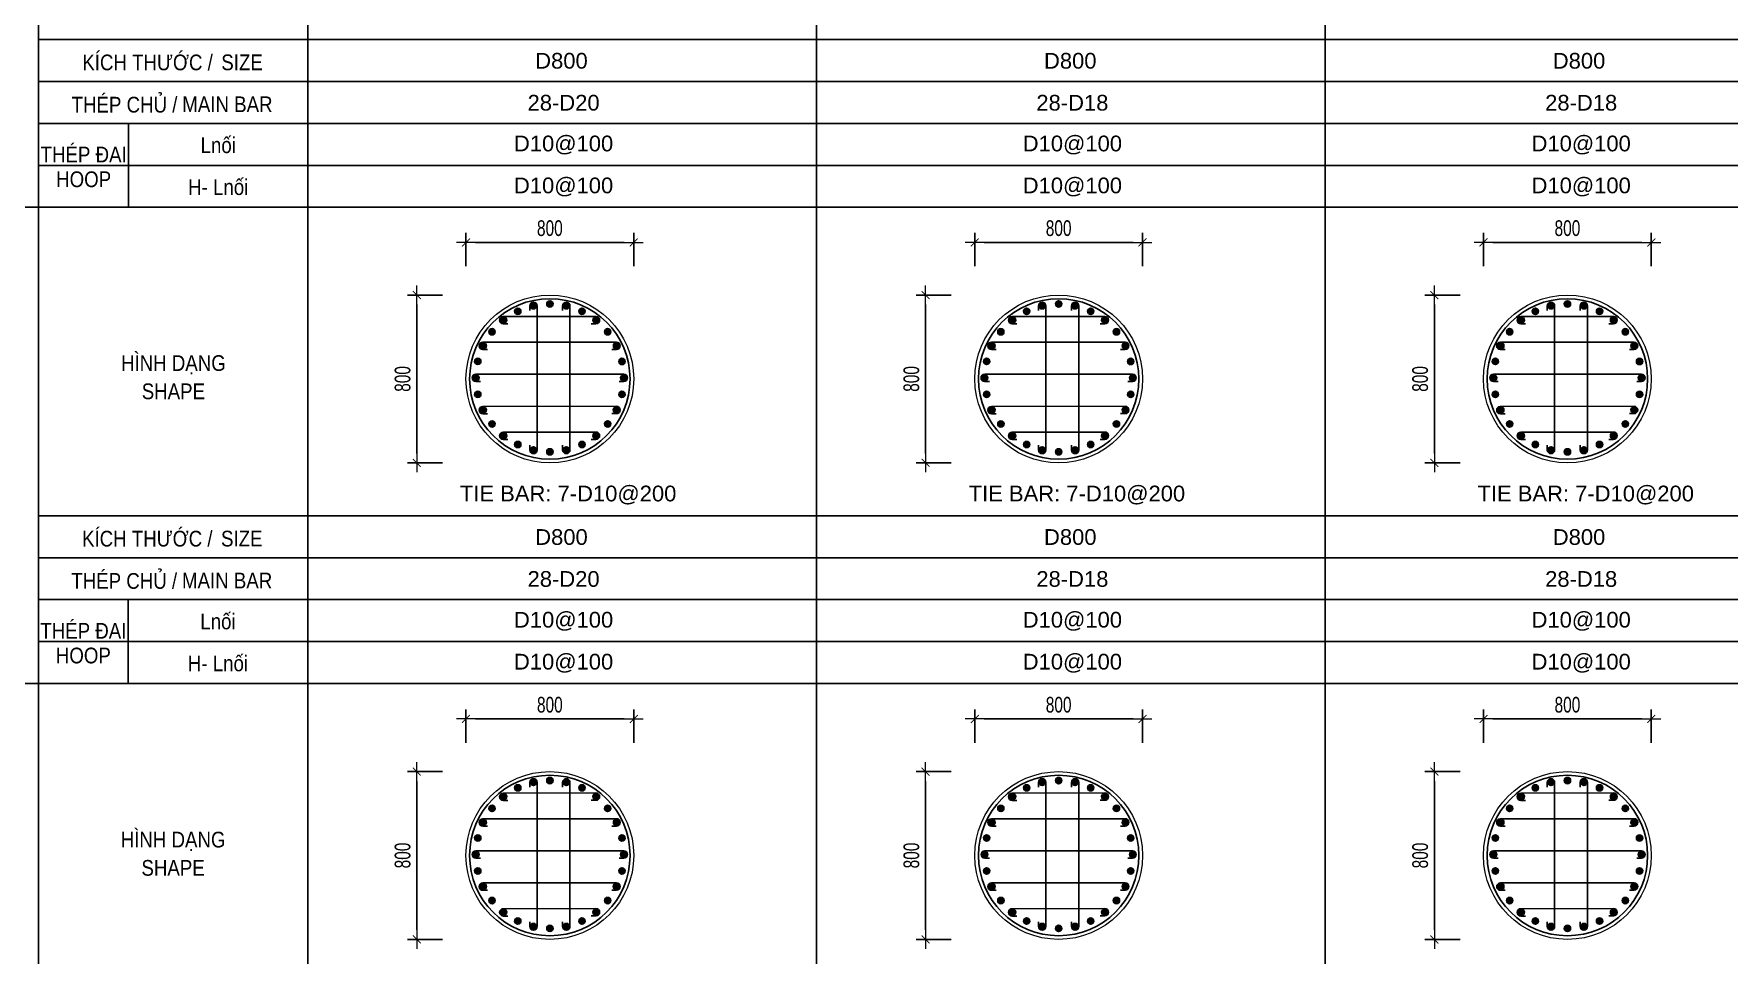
# Model space of a CAD drawing. Header units: millimetres. Extents: x 49323 to 538172, y -39336 to 181761.
# Drawn here: x 480936 to 489019, y 118049 to 122442 of the extents above; entities that cross this region are included whole.
import ezdxf
from ezdxf.enums import TextEntityAlignment as Align

# ---------------------------------------------------------------- set-up
doc = ezdxf.new("R2010")
doc.units = ezdxf.units.MM
doc.linetypes.add('CENTER2', pattern=[1.125, 0.75, -0.125, 0.125, -0.125])
doc.layers.get('Defpoints').update_dxf_attribs({"color": 151, "lineweight": 9})
for name, color, linetype in [('2', 2, 'Continuous'), ('CEN', 1, 'CENTER2'), ('STL', 3, 'Continuous'), ('TIT1', 3, 'Continuous')]:
    doc.layers.add(name, color=color, linetype=linetype)
for name, color, linetype, lineweight in [('NDC_S_CONTINUOUS', 3, 'Continuous', 20), ('NDC_S_DIM', 1, 'Continuous', 15), ('NDC_S_VN TEXT', 7, 'Continuous', 20)]:
    doc.layers.add(name, color=color, linetype=linetype, lineweight=lineweight)
doc.styles.add('NDC_ARIAL', font='arial.ttf', dxfattribs={"width": 0.85})
doc.styles.add('NDC_DIM', font='', dxfattribs={"width": 0.75})
doc.styles.get('NDC_DIM').set_extended_font_data('Dotum')
doc.dimstyles.new('NDC_dim_30', dxfattribs={"dimscale": 30, "dimtxt": 2.5, "dimasz": 1.5, "dimexe": 1.5, "dimexo": 2.5, "dimgap": 1, "dimtad": 1, "dimdec": 0, "dimzin": 0, "dimdsep": 46, "dimtxsty": 'NDC_DIM', "dimblk": 'DIMMARK', "dimcen": 0.09, "dimdle": 1.2, "dimclrd": 1, "dimclre": 1, "dimclrt": 3, "dimadec": 0, "dimazin": 0, "dimtfac": 1, "dimtdec": 0, "dimtix": 1, "dimtofl": 0, "dimtmove": 0, "dimatfit": 3, "dimfxl": 8, "dimfxlon": 1, "dimtolj": 1, "dimtzin": 0, "dimarcsym": 0})

# ---------------------------------------------------------------- blocks, each defined once
blk = doc.blocks.new('DIMMARK')
at = {"layer": 'NDC_S_DIM', "color": 1}
blk.add_line((-1.5, 0), (1, 0), dxfattribs=at)
at = {"layer": 'NDC_S_DIM', "color": 2, "const_width": 0.1}
blk.add_lwpolyline([(-0.42, -0.42), (0.42, 0.42)], dxfattribs=at)
blk = doc.blocks.new('*D898')
at = {"layer": 'Defpoints', "color": 0, "ltscale": 40, "transparency": 16777216}
for p in [(488648.1, 121447.5), (487848.1, 121259.3), (488648.1, 121259.3)]:
    blk.add_point(p, dxfattribs=at)
at = {"layer": 'NDC_S_DIM', "color": 1, "lineweight": -2, "ltscale": 40, "transparency": 16777216}
for p, q in [((487848.1, 121334.3), (487848.1, 121492.5)), ((488648.1, 121334.3), (488648.1, 121492.5)), ((487893.1, 121447.5), (488603.1, 121447.5))]:
    blk.add_line(p, q, dxfattribs=at)
at = {"layer": 'NDC_S_DIM', "color": 1, "lineweight": -2, "ltscale": 40, "transparency": 16777216, "xscale": 45, "yscale": 45, "zscale": 45, "rotation": 180}
blk.add_blockref('DIMMARK', (487848.1, 121447.5), dxfattribs=at)
at = {"layer": 'NDC_S_DIM', "color": 1, "lineweight": -2, "ltscale": 40, "transparency": 16777216, "xscale": 45, "yscale": 45, "zscale": 45}
blk.add_blockref('DIMMARK', (488648.1, 121447.5), dxfattribs=at)
at = {"layer": 'NDC_S_DIM', "color": 3, "ltscale": 40, "transparency": 16777216, "insert": (488248.1, 121515.1), "char_height": 75, "attachment_point": 5, "style": 'NDC_DIM'}
blk.add_mtext('\\A1;800', dxfattribs=at)
blk = doc.blocks.new('*D899')
at = {"layer": 'Defpoints', "color": 0, "ltscale": 40, "transparency": 16777216}
for p in [(487810.9, 121196.5), (487613.6, 120396.5), (487810.9, 120396.5)]:
    blk.add_point(p, dxfattribs=at)
at = {"layer": 'NDC_S_DIM', "color": 1, "lineweight": -2, "ltscale": 40, "transparency": 16777216}
for p, q in [((487735.9, 121196.5), (487568.6, 121196.5)), ((487613.6, 121151.5), (487613.6, 120441.5)), ((487735.9, 120396.5), (487568.6, 120396.5))]:
    blk.add_line(p, q, dxfattribs=at)
at = {"layer": 'NDC_S_DIM', "color": 1, "lineweight": -2, "ltscale": 40, "transparency": 16777216, "xscale": 45, "yscale": 45, "zscale": 45}
for p, rotation in [((487613.6, 121196.5), 90), ((487613.6, 120396.5), 270)]:
    blk.add_blockref('DIMMARK', p, dxfattribs=dict(at, rotation=rotation))
at = {"layer": 'NDC_S_DIM', "color": 3, "ltscale": 40, "transparency": 16777216, "insert": (487546.1, 120796.5), "char_height": 75, "attachment_point": 5, "rotation": 90, "style": 'NDC_DIM'}
blk.add_mtext('\\A1;800', dxfattribs=at)
blk = doc.blocks.new('8')
at = {"layer": '2'}
blk.add_hatch(color=256, dxfattribs=at).paths.add_polyline_path([(20, 0, 0.386127), (2, 20), (-2, 20, 0.386127), (-20, 0, 1)])
blk.add_circle((0, 0), 20, dxfattribs=at)
blk = doc.blocks.new('5')
at = {"layer": 'CEN', "rotation": 180}
blk.add_blockref('8', (0, 0), dxfattribs=at)
blk = doc.blocks.new('*U735')
at = {"layer": 'STL', "xscale": -0.75, "yscale": 0.75, "zscale": 0.75, "rotation": 292.5000000000001}
blk.add_blockref('5', (0, 0), dxfattribs=at)
blk = doc.blocks.new('*U734')
at = {"layer": 'NDC_S_DIM', "color": 0, "linetype": 'ByBlock', "lineweight": -2, "transparency": 16777216}
for p, rotation in [((-25448.4, 37973.7), 269.9999999999987), ((-25669.3, 37900), 308.571428571427), ((-25601.8, 37941), 295.7142857142843), ((-25527, 37966), 282.8571428571415), ((-25370.1, 37963.8), 257.1428571428559), ((-25296, 37936.7), 244.2857142857131), ((-25229.7, 37893.7), 231.4285714285703), ((-25725.9, 37844.9), 321.4285714285699), ((-25174.7, 37837.1), 218.5714285714274), ((-25768.8, 37778.7), 334.2857142857127), ((-25133.6, 37769.7), 205.7142857142847), ((-25796, 37704.6), 347.1428571428555), ((-25108.6, 37694.8), 192.8571428571419), ((-25100.9, 37616.2), 180), ((-25798.2, 37547.7), 12.8571428571428), ((-25110.9, 37537.9), 167.1428571428563), ((-25773.2, 37472.8), 25.71428571428561), ((-25732.1, 37405.4), 38.57142857142841), ((-25138, 37463.8), 154.2857142857135), ((-25677.1, 37348.8), 51.42857142857117), ((-25237.5, 37342.5), 128.5714285714279), ((-25180.9, 37397.6), 141.4285714285707), ((-25610.9, 37305.8), 64.28571428571395), ((-25536.7, 37278.7), 77.14285714285676), ((-25458.4, 37268.7), 89.99999999999955), ((-25379.8, 37276.5), 102.8571428571423), ((-25305, 37301.5), 115.7142857142852)]:
    blk.add_blockref('*U735', p, dxfattribs=dict(at, rotation=rotation))
blk.add_blockref('*U735', (-25805.9, 37626.2), dxfattribs=at)
blk = doc.blocks.new('*D900')
at = {"layer": 'Defpoints', "color": 0, "ltscale": 40, "transparency": 16777216}
for p in [(488648.1, 119175.1), (487848.1, 118986.8), (488648.1, 118986.8)]:
    blk.add_point(p, dxfattribs=at)
at = {"layer": 'NDC_S_DIM', "color": 1, "lineweight": -2, "ltscale": 40, "transparency": 16777216}
for p, q in [((487848.1, 119061.8), (487848.1, 119220.1)), ((487893.1, 119175.1), (488603.1, 119175.1)), ((488648.1, 119061.8), (488648.1, 119220.1))]:
    blk.add_line(p, q, dxfattribs=at)
at = {"layer": 'NDC_S_DIM', "color": 1, "lineweight": -2, "ltscale": 40, "transparency": 16777216, "xscale": 45, "yscale": 45, "zscale": 45, "rotation": 180}
blk.add_blockref('DIMMARK', (487848.1, 119175.1), dxfattribs=at)
at = {"layer": 'NDC_S_DIM', "color": 1, "lineweight": -2, "ltscale": 40, "transparency": 16777216, "xscale": 45, "yscale": 45, "zscale": 45}
blk.add_blockref('DIMMARK', (488648.1, 119175.1), dxfattribs=at)
at = {"layer": 'NDC_S_DIM', "color": 3, "ltscale": 40, "transparency": 16777216, "insert": (488248.1, 119242.6), "char_height": 75, "attachment_point": 5, "style": 'NDC_DIM'}
blk.add_mtext('\\A1;800', dxfattribs=at)
blk = doc.blocks.new('*D901')
at = {"layer": 'Defpoints', "color": 0, "ltscale": 40, "transparency": 16777216}
for p in [(487810.9, 118924), (487613.6, 118124), (487810.9, 118124)]:
    blk.add_point(p, dxfattribs=at)
at = {"layer": 'NDC_S_DIM', "color": 1, "lineweight": -2, "ltscale": 40, "transparency": 16777216}
for p, q in [((487735.9, 118924), (487568.6, 118924)), ((487613.6, 118879), (487613.6, 118169)), ((487735.9, 118124), (487568.6, 118124))]:
    blk.add_line(p, q, dxfattribs=at)
at = {"layer": 'NDC_S_DIM', "color": 1, "lineweight": -2, "ltscale": 40, "transparency": 16777216, "xscale": 45, "yscale": 45, "zscale": 45}
for p, rotation in [((487613.6, 118924), 90), ((487613.6, 118124), 270)]:
    blk.add_blockref('DIMMARK', p, dxfattribs=dict(at, rotation=rotation))
at = {"layer": 'NDC_S_DIM', "color": 3, "ltscale": 40, "transparency": 16777216, "insert": (487546.1, 118524), "char_height": 75, "attachment_point": 5, "rotation": 90, "style": 'NDC_DIM'}
blk.add_mtext('\\A1;800', dxfattribs=at)
blk = doc.blocks.new('*U737')
at = {"layer": 'STL', "xscale": -0.75, "yscale": 0.75, "zscale": 0.75, "rotation": 292.5000000000001}
blk.add_blockref('5', (0, 0), dxfattribs=at)
blk = doc.blocks.new('*U736')
at = {"layer": 'NDC_S_DIM', "color": 0, "linetype": 'ByBlock', "lineweight": -2, "transparency": 16777216}
for p, rotation in [((-25448.4, 37973.7), 269.9999999999987), ((-25669.3, 37900), 308.571428571427), ((-25601.8, 37941), 295.7142857142843), ((-25527, 37966), 282.8571428571415), ((-25370.1, 37963.8), 257.1428571428559), ((-25296, 37936.7), 244.2857142857131), ((-25229.7, 37893.7), 231.4285714285703), ((-25725.9, 37844.9), 321.4285714285699), ((-25174.7, 37837.1), 218.5714285714274), ((-25768.8, 37778.7), 334.2857142857127), ((-25133.6, 37769.7), 205.7142857142847), ((-25796, 37704.6), 347.1428571428555), ((-25108.6, 37694.8), 192.8571428571419), ((-25100.9, 37616.2), 180), ((-25798.2, 37547.7), 12.8571428571428), ((-25110.9, 37537.9), 167.1428571428563), ((-25773.2, 37472.8), 25.71428571428561), ((-25732.1, 37405.4), 38.57142857142841), ((-25138, 37463.8), 154.2857142857135), ((-25677.1, 37348.8), 51.42857142857117), ((-25237.5, 37342.5), 128.5714285714279), ((-25180.9, 37397.6), 141.4285714285707), ((-25610.9, 37305.8), 64.28571428571395), ((-25536.7, 37278.7), 77.14285714285676), ((-25458.4, 37268.7), 89.99999999999955), ((-25379.8, 37276.5), 102.8571428571423), ((-25305, 37301.5), 115.7142857142852)]:
    blk.add_blockref('*U737', p, dxfattribs=dict(at, rotation=rotation))
blk.add_blockref('*U737', (-25805.9, 37626.2), dxfattribs=at)
blk = doc.blocks.new('*D902')
at = {"layer": 'Defpoints', "color": 0, "ltscale": 40, "transparency": 16777216}
for p in [(486222, 119175.1), (485422, 118986.8), (486222, 118986.8)]:
    blk.add_point(p, dxfattribs=at)
at = {"layer": 'NDC_S_DIM', "color": 1, "lineweight": -2, "ltscale": 40, "transparency": 16777216}
for p, q in [((485422, 119061.8), (485422, 119220.1)), ((485467, 119175.1), (486177, 119175.1)), ((486222, 119061.8), (486222, 119220.1))]:
    blk.add_line(p, q, dxfattribs=at)
at = {"layer": 'NDC_S_DIM', "color": 1, "lineweight": -2, "ltscale": 40, "transparency": 16777216, "xscale": 45, "yscale": 45, "zscale": 45, "rotation": 180}
blk.add_blockref('DIMMARK', (485422, 119175.1), dxfattribs=at)
at = {"layer": 'NDC_S_DIM', "color": 1, "lineweight": -2, "ltscale": 40, "transparency": 16777216, "xscale": 45, "yscale": 45, "zscale": 45}
blk.add_blockref('DIMMARK', (486222, 119175.1), dxfattribs=at)
at = {"layer": 'NDC_S_DIM', "color": 3, "ltscale": 40, "transparency": 16777216, "insert": (485822, 119242.6), "char_height": 75, "attachment_point": 5, "style": 'NDC_DIM'}
blk.add_mtext('\\A1;800', dxfattribs=at)
blk = doc.blocks.new('*D903')
at = {"layer": 'Defpoints', "color": 0, "ltscale": 40, "transparency": 16777216}
for p in [(485384.9, 118924), (485187.5, 118124), (485384.9, 118124)]:
    blk.add_point(p, dxfattribs=at)
at = {"layer": 'NDC_S_DIM', "color": 1, "lineweight": -2, "ltscale": 40, "transparency": 16777216}
for p, q in [((485309.9, 118924), (485142.5, 118924)), ((485187.5, 118879), (485187.5, 118169)), ((485309.9, 118124), (485142.5, 118124))]:
    blk.add_line(p, q, dxfattribs=at)
at = {"layer": 'NDC_S_DIM', "color": 1, "lineweight": -2, "ltscale": 40, "transparency": 16777216, "xscale": 45, "yscale": 45, "zscale": 45}
for p, rotation in [((485187.5, 118924), 90), ((485187.5, 118124), 270)]:
    blk.add_blockref('DIMMARK', p, dxfattribs=dict(at, rotation=rotation))
at = {"layer": 'NDC_S_DIM', "color": 3, "ltscale": 40, "transparency": 16777216, "insert": (485120, 118524), "char_height": 75, "attachment_point": 5, "rotation": 90, "style": 'NDC_DIM'}
blk.add_mtext('\\A1;800', dxfattribs=at)
blk = doc.blocks.new('*U723')
at = {"layer": 'STL', "xscale": -0.75, "yscale": 0.75, "zscale": 0.75, "rotation": 292.5000000000001}
blk.add_blockref('5', (0, 0), dxfattribs=at)
blk = doc.blocks.new('*U722')
at = {"layer": 'NDC_S_DIM', "color": 0, "linetype": 'ByBlock', "lineweight": -2, "transparency": 16777216}
for p, rotation in [((-25448.4, 37973.7), 269.9999999999987), ((-25669.3, 37900), 308.571428571427), ((-25601.8, 37941), 295.7142857142843), ((-25527, 37966), 282.8571428571415), ((-25370.1, 37963.8), 257.1428571428559), ((-25296, 37936.7), 244.2857142857131), ((-25229.7, 37893.7), 231.4285714285703), ((-25725.9, 37844.9), 321.4285714285699), ((-25174.7, 37837.1), 218.5714285714274), ((-25768.8, 37778.7), 334.2857142857127), ((-25133.6, 37769.7), 205.7142857142847), ((-25796, 37704.6), 347.1428571428555), ((-25108.6, 37694.8), 192.8571428571419), ((-25100.9, 37616.2), 180), ((-25798.2, 37547.7), 12.8571428571428), ((-25110.9, 37537.9), 167.1428571428563), ((-25773.2, 37472.8), 25.71428571428561), ((-25732.1, 37405.4), 38.57142857142841), ((-25138, 37463.8), 154.2857142857135), ((-25677.1, 37348.8), 51.42857142857117), ((-25237.5, 37342.5), 128.5714285714279), ((-25180.9, 37397.6), 141.4285714285707), ((-25610.9, 37305.8), 64.28571428571395), ((-25536.7, 37278.7), 77.14285714285676), ((-25458.4, 37268.7), 89.99999999999955), ((-25379.8, 37276.5), 102.8571428571423), ((-25305, 37301.5), 115.7142857142852)]:
    blk.add_blockref('*U723', p, dxfattribs=dict(at, rotation=rotation))
blk.add_blockref('*U723', (-25805.9, 37626.2), dxfattribs=at)
blk = doc.blocks.new('*D904')
at = {"layer": 'Defpoints', "color": 0, "ltscale": 40, "transparency": 16777216}
for p in [(486222, 121447.5), (485422, 121259.3), (486222, 121259.3)]:
    blk.add_point(p, dxfattribs=at)
at = {"layer": 'NDC_S_DIM', "color": 1, "lineweight": -2, "ltscale": 40, "transparency": 16777216}
for p, q in [((485422, 121334.3), (485422, 121492.5)), ((486222, 121334.3), (486222, 121492.5)), ((485467, 121447.5), (486177, 121447.5))]:
    blk.add_line(p, q, dxfattribs=at)
at = {"layer": 'NDC_S_DIM', "color": 1, "lineweight": -2, "ltscale": 40, "transparency": 16777216, "xscale": 45, "yscale": 45, "zscale": 45, "rotation": 180}
blk.add_blockref('DIMMARK', (485422, 121447.5), dxfattribs=at)
at = {"layer": 'NDC_S_DIM', "color": 1, "lineweight": -2, "ltscale": 40, "transparency": 16777216, "xscale": 45, "yscale": 45, "zscale": 45}
blk.add_blockref('DIMMARK', (486222, 121447.5), dxfattribs=at)
at = {"layer": 'NDC_S_DIM', "color": 3, "ltscale": 40, "transparency": 16777216, "insert": (485822, 121515.1), "char_height": 75, "attachment_point": 5, "style": 'NDC_DIM'}
blk.add_mtext('\\A1;800', dxfattribs=at)
blk = doc.blocks.new('*D905')
at = {"layer": 'Defpoints', "color": 0, "ltscale": 40, "transparency": 16777216}
for p in [(485384.9, 121196.5), (485187.5, 120396.5), (485384.9, 120396.5)]:
    blk.add_point(p, dxfattribs=at)
at = {"layer": 'NDC_S_DIM', "color": 1, "lineweight": -2, "ltscale": 40, "transparency": 16777216}
for p, q in [((485309.9, 121196.5), (485142.5, 121196.5)), ((485187.5, 121151.5), (485187.5, 120441.5)), ((485309.9, 120396.5), (485142.5, 120396.5))]:
    blk.add_line(p, q, dxfattribs=at)
at = {"layer": 'NDC_S_DIM', "color": 1, "lineweight": -2, "ltscale": 40, "transparency": 16777216, "xscale": 45, "yscale": 45, "zscale": 45}
for p, rotation in [((485187.5, 121196.5), 90), ((485187.5, 120396.5), 270)]:
    blk.add_blockref('DIMMARK', p, dxfattribs=dict(at, rotation=rotation))
at = {"layer": 'NDC_S_DIM', "color": 3, "ltscale": 40, "transparency": 16777216, "insert": (485120, 120796.5), "char_height": 75, "attachment_point": 5, "rotation": 90, "style": 'NDC_DIM'}
blk.add_mtext('\\A1;800', dxfattribs=at)
blk = doc.blocks.new('*U725')
at = {"layer": 'STL', "xscale": -0.75, "yscale": 0.75, "zscale": 0.75, "rotation": 292.5000000000001}
blk.add_blockref('5', (0, 0), dxfattribs=at)
blk = doc.blocks.new('*U724')
at = {"layer": 'NDC_S_DIM', "color": 0, "linetype": 'ByBlock', "lineweight": -2, "transparency": 16777216}
for p, rotation in [((-25448.4, 37973.7), 269.9999999999987), ((-25669.3, 37900), 308.571428571427), ((-25601.8, 37941), 295.7142857142843), ((-25527, 37966), 282.8571428571415), ((-25370.1, 37963.8), 257.1428571428559), ((-25296, 37936.7), 244.2857142857131), ((-25229.7, 37893.7), 231.4285714285703), ((-25725.9, 37844.9), 321.4285714285699), ((-25174.7, 37837.1), 218.5714285714274), ((-25768.8, 37778.7), 334.2857142857127), ((-25133.6, 37769.7), 205.7142857142847), ((-25796, 37704.6), 347.1428571428555), ((-25108.6, 37694.8), 192.8571428571419), ((-25100.9, 37616.2), 180), ((-25798.2, 37547.7), 12.8571428571428), ((-25110.9, 37537.9), 167.1428571428563), ((-25773.2, 37472.8), 25.71428571428561), ((-25732.1, 37405.4), 38.57142857142841), ((-25138, 37463.8), 154.2857142857135), ((-25677.1, 37348.8), 51.42857142857117), ((-25237.5, 37342.5), 128.5714285714279), ((-25180.9, 37397.6), 141.4285714285707), ((-25610.9, 37305.8), 64.28571428571395), ((-25536.7, 37278.7), 77.14285714285676), ((-25458.4, 37268.7), 89.99999999999955), ((-25379.8, 37276.5), 102.8571428571423), ((-25305, 37301.5), 115.7142857142852)]:
    blk.add_blockref('*U725', p, dxfattribs=dict(at, rotation=rotation))
blk.add_blockref('*U725', (-25805.9, 37626.2), dxfattribs=at)
blk = doc.blocks.new('*D910')
at = {"layer": 'Defpoints', "color": 0, "ltscale": 40, "transparency": 16777216}
for p in [(483795.9, 121447.5), (482995.9, 121259.3), (483795.9, 121259.3)]:
    blk.add_point(p, dxfattribs=at)
at = {"layer": 'NDC_S_DIM', "color": 1, "lineweight": -2, "ltscale": 40, "transparency": 16777216}
for p, q in [((482995.9, 121334.3), (482995.9, 121492.5)), ((483795.9, 121334.3), (483795.9, 121492.5)), ((483040.9, 121447.5), (483750.9, 121447.5))]:
    blk.add_line(p, q, dxfattribs=at)
at = {"layer": 'NDC_S_DIM', "color": 1, "lineweight": -2, "ltscale": 40, "transparency": 16777216, "xscale": 45, "yscale": 45, "zscale": 45, "rotation": 180}
blk.add_blockref('DIMMARK', (482995.9, 121447.5), dxfattribs=at)
at = {"layer": 'NDC_S_DIM', "color": 1, "lineweight": -2, "ltscale": 40, "transparency": 16777216, "xscale": 45, "yscale": 45, "zscale": 45}
blk.add_blockref('DIMMARK', (483795.9, 121447.5), dxfattribs=at)
at = {"layer": 'NDC_S_DIM', "color": 3, "ltscale": 40, "transparency": 16777216, "insert": (483395.9, 121515.1), "char_height": 75, "attachment_point": 5, "style": 'NDC_DIM'}
blk.add_mtext('\\A1;800', dxfattribs=at)
blk = doc.blocks.new('*D911')
at = {"layer": 'Defpoints', "color": 0, "ltscale": 40, "transparency": 16777216}
for p in [(482958.8, 121196.5), (482761.4, 120396.5), (482958.8, 120396.5)]:
    blk.add_point(p, dxfattribs=at)
at = {"layer": 'NDC_S_DIM', "color": 1, "lineweight": -2, "ltscale": 40, "transparency": 16777216}
for p, q in [((482883.8, 121196.5), (482716.4, 121196.5)), ((482761.4, 121151.5), (482761.4, 120441.5)), ((482883.8, 120396.5), (482716.4, 120396.5))]:
    blk.add_line(p, q, dxfattribs=at)
at = {"layer": 'NDC_S_DIM', "color": 1, "lineweight": -2, "ltscale": 40, "transparency": 16777216, "xscale": 45, "yscale": 45, "zscale": 45}
for p, rotation in [((482761.4, 121196.5), 90), ((482761.4, 120396.5), 270)]:
    blk.add_blockref('DIMMARK', p, dxfattribs=dict(at, rotation=rotation))
at = {"layer": 'NDC_S_DIM', "color": 3, "ltscale": 40, "transparency": 16777216, "insert": (482693.9, 120796.5), "char_height": 75, "attachment_point": 5, "rotation": 90, "style": 'NDC_DIM'}
blk.add_mtext('\\A1;800', dxfattribs=at)
blk = doc.blocks.new('*U719')
at = {"layer": 'STL', "xscale": -0.75, "yscale": 0.75, "zscale": 0.75, "rotation": 292.5000000000001}
blk.add_blockref('5', (0, 0), dxfattribs=at)
blk = doc.blocks.new('*U718')
at = {"layer": 'NDC_S_DIM', "color": 0, "linetype": 'ByBlock', "lineweight": -2, "transparency": 16777216}
for p, rotation in [((-25448.4, 37973.7), 269.9999999999987), ((-25669.3, 37900), 308.571428571427), ((-25601.8, 37941), 295.7142857142843), ((-25527, 37966), 282.8571428571415), ((-25370.1, 37963.8), 257.1428571428559), ((-25296, 37936.7), 244.2857142857131), ((-25229.7, 37893.7), 231.4285714285703), ((-25725.9, 37844.9), 321.4285714285699), ((-25174.7, 37837.1), 218.5714285714274), ((-25768.8, 37778.7), 334.2857142857127), ((-25133.6, 37769.7), 205.7142857142847), ((-25796, 37704.6), 347.1428571428555), ((-25108.6, 37694.8), 192.8571428571419), ((-25100.9, 37616.2), 180), ((-25798.2, 37547.7), 12.8571428571428), ((-25110.9, 37537.9), 167.1428571428563), ((-25773.2, 37472.8), 25.71428571428561), ((-25732.1, 37405.4), 38.57142857142841), ((-25138, 37463.8), 154.2857142857135), ((-25677.1, 37348.8), 51.42857142857117), ((-25237.5, 37342.5), 128.5714285714279), ((-25180.9, 37397.6), 141.4285714285707), ((-25610.9, 37305.8), 64.28571428571395), ((-25536.7, 37278.7), 77.14285714285676), ((-25458.4, 37268.7), 89.99999999999955), ((-25379.8, 37276.5), 102.8571428571423), ((-25305, 37301.5), 115.7142857142852)]:
    blk.add_blockref('*U719', p, dxfattribs=dict(at, rotation=rotation))
blk.add_blockref('*U719', (-25805.9, 37626.2), dxfattribs=at)
blk = doc.blocks.new('*D912')
at = {"layer": 'Defpoints', "color": 0, "ltscale": 40, "transparency": 16777216}
for p in [(483795.9, 119175.1), (482995.9, 118986.8), (483795.9, 118986.8)]:
    blk.add_point(p, dxfattribs=at)
at = {"layer": 'NDC_S_DIM', "color": 1, "lineweight": -2, "ltscale": 40, "transparency": 16777216}
for p, q in [((482995.9, 119061.8), (482995.9, 119220.1)), ((483040.9, 119175.1), (483750.9, 119175.1)), ((483795.9, 119061.8), (483795.9, 119220.1))]:
    blk.add_line(p, q, dxfattribs=at)
at = {"layer": 'NDC_S_DIM', "color": 1, "lineweight": -2, "ltscale": 40, "transparency": 16777216, "xscale": 45, "yscale": 45, "zscale": 45, "rotation": 180}
blk.add_blockref('DIMMARK', (482995.9, 119175.1), dxfattribs=at)
at = {"layer": 'NDC_S_DIM', "color": 1, "lineweight": -2, "ltscale": 40, "transparency": 16777216, "xscale": 45, "yscale": 45, "zscale": 45}
blk.add_blockref('DIMMARK', (483795.9, 119175.1), dxfattribs=at)
at = {"layer": 'NDC_S_DIM', "color": 3, "ltscale": 40, "transparency": 16777216, "insert": (483395.9, 119242.6), "char_height": 75, "attachment_point": 5, "style": 'NDC_DIM'}
blk.add_mtext('\\A1;800', dxfattribs=at)
blk = doc.blocks.new('*D913')
at = {"layer": 'Defpoints', "color": 0, "ltscale": 40, "transparency": 16777216}
for p in [(482958.8, 118924), (482761.4, 118124), (482958.8, 118124)]:
    blk.add_point(p, dxfattribs=at)
at = {"layer": 'NDC_S_DIM', "color": 1, "lineweight": -2, "ltscale": 40, "transparency": 16777216}
for p, q in [((482883.8, 118924), (482716.4, 118924)), ((482761.4, 118879), (482761.4, 118169)), ((482883.8, 118124), (482716.4, 118124))]:
    blk.add_line(p, q, dxfattribs=at)
at = {"layer": 'NDC_S_DIM', "color": 1, "lineweight": -2, "ltscale": 40, "transparency": 16777216, "xscale": 45, "yscale": 45, "zscale": 45}
for p, rotation in [((482761.4, 118924), 90), ((482761.4, 118124), 270)]:
    blk.add_blockref('DIMMARK', p, dxfattribs=dict(at, rotation=rotation))
at = {"layer": 'NDC_S_DIM', "color": 3, "ltscale": 40, "transparency": 16777216, "insert": (482693.9, 118524), "char_height": 75, "attachment_point": 5, "rotation": 90, "style": 'NDC_DIM'}
blk.add_mtext('\\A1;800', dxfattribs=at)
blk = doc.blocks.new('*U721')
at = {"layer": 'STL', "xscale": -0.75, "yscale": 0.75, "zscale": 0.75, "rotation": 292.5000000000001}
blk.add_blockref('5', (0, 0), dxfattribs=at)
blk = doc.blocks.new('*U720')
at = {"layer": 'NDC_S_DIM', "color": 0, "linetype": 'ByBlock', "lineweight": -2, "transparency": 16777216}
for p, rotation in [((-25448.4, 37973.7), 269.9999999999987), ((-25669.3, 37900), 308.571428571427), ((-25601.8, 37941), 295.7142857142843), ((-25527, 37966), 282.8571428571415), ((-25370.1, 37963.8), 257.1428571428559), ((-25296, 37936.7), 244.2857142857131), ((-25229.7, 37893.7), 231.4285714285703), ((-25725.9, 37844.9), 321.4285714285699), ((-25174.7, 37837.1), 218.5714285714274), ((-25768.8, 37778.7), 334.2857142857127), ((-25133.6, 37769.7), 205.7142857142847), ((-25796, 37704.6), 347.1428571428555), ((-25108.6, 37694.8), 192.8571428571419), ((-25100.9, 37616.2), 180), ((-25798.2, 37547.7), 12.8571428571428), ((-25110.9, 37537.9), 167.1428571428563), ((-25773.2, 37472.8), 25.71428571428561), ((-25732.1, 37405.4), 38.57142857142841), ((-25138, 37463.8), 154.2857142857135), ((-25677.1, 37348.8), 51.42857142857117), ((-25237.5, 37342.5), 128.5714285714279), ((-25180.9, 37397.6), 141.4285714285707), ((-25610.9, 37305.8), 64.28571428571395), ((-25536.7, 37278.7), 77.14285714285676), ((-25458.4, 37268.7), 89.99999999999955), ((-25379.8, 37276.5), 102.8571428571423), ((-25305, 37301.5), 115.7142857142852)]:
    blk.add_blockref('*U721', p, dxfattribs=dict(at, rotation=rotation))
blk.add_blockref('*U721', (-25805.9, 37626.2), dxfattribs=at)

msp = doc.modelspace()

# ---------------------------------------------------------------- linework, layer by layer
at = {"layer": '2', "elevation": 0}
for points in [[(483196.1, 121059.1), (483174, 121059.1, -1), (483174, 121094.1), (483615.8, 121094.6, -1), (483615.8, 121059.6), (483593.6, 121059.6)], [(483300, 121123), (483300, 121145.1, -1), (483335, 121145.1), (483335, 120457.8, -1), (483300, 120457.8), (483300, 120479.9)], [(483456.9, 121123), (483456.9, 121145.1, -1), (483491.9, 121145.1), (483491.9, 120457.8, -1), (483456.9, 120457.8), (483456.9, 120479.9)], [(485622.2, 121059.1), (485600.1, 121059.1, -1), (485600.1, 121094.1), (486041.8, 121094.6, -1), (486041.8, 121059.6), (486019.7, 121059.6)], [(485726.1, 121123), (485726.1, 121145.1, -1), (485761.1, 121145.1), (485761.1, 120457.8, -1), (485726.1, 120457.8), (485726.1, 120479.9)], [(485883, 121123), (485883, 121145.1, -1), (485918, 121145.1), (485918, 120457.8, -1), (485883, 120457.8), (485883, 120479.9)], [(488048.3, 121059.1), (488026.2, 121059.1, -1), (488026.2, 121094.1), (488467.9, 121094.6, -1), (488467.9, 121059.6), (488445.8, 121059.6)], [(488152.2, 121123), (488152.2, 121145.1, -1), (488187.2, 121145.1), (488187.2, 120457.8, -1), (488152.2, 120457.8), (488152.2, 120479.9)], [(488309.1, 121123), (488309.1, 121145.1, -1), (488344.1, 121145.1), (488344.1, 120457.8, -1), (488309.1, 120457.8), (488309.1, 120479.9)], [(483098.3, 120936.4), (483076.2, 120936.4, -1), (483076.2, 120971.4), (483713.6, 120971.9, -1), (483713.6, 120936.9), (483691.4, 120936.9)], [(485524.4, 120936.4), (485502.2, 120936.4, -1), (485502.2, 120971.4), (486139.7, 120971.9, -1), (486139.7, 120936.9), (486117.5, 120936.9)], [(487950.5, 120936.4), (487928.3, 120936.4, -1), (487928.3, 120971.4), (488565.8, 120971.9, -1), (488565.8, 120936.9), (488543.6, 120936.9)], [(483065.6, 120783.9), (483043.4, 120783.9, -1), (483043.4, 120819), (483748.4, 120819, -1), (483748.4, 120783.9), (483726.3, 120783.9)], [(485491.6, 120783.9), (485469.5, 120783.9, -1), (485469.5, 120819), (486174.5, 120819, -1), (486174.5, 120783.9), (486152.4, 120783.9)], [(487917.7, 120783.9), (487895.6, 120783.9, -1), (487895.6, 120819), (488600.6, 120819, -1), (488600.6, 120783.9), (488578.5, 120783.9)], [(483098.3, 120630.5), (483076.2, 120630.5, -1), (483076.2, 120665.5), (483713.6, 120666, -1), (483713.6, 120631), (483691.4, 120631)], [(485524.4, 120630.5), (485502.2, 120630.5, -1), (485502.2, 120665.5), (486139.7, 120666, -1), (486139.7, 120631), (486117.5, 120631)], [(487950.5, 120630.5), (487928.3, 120630.5, -1), (487928.3, 120665.5), (488565.8, 120666, -1), (488565.8, 120631), (488543.6, 120631)], [(483196.1, 120507.8), (483174, 120507.8, -1), (483174, 120542.9), (483615.8, 120543.3, -1), (483615.8, 120508.3), (483593.6, 120508.3)], [(485622.2, 120507.8), (485600.1, 120507.8, -1), (485600.1, 120542.9), (486041.8, 120543.3, -1), (486041.8, 120508.3), (486019.7, 120508.3)], [(488048.3, 120507.8), (488026.2, 120507.8, -1), (488026.2, 120542.9), (488467.9, 120543.3, -1), (488467.9, 120508.3), (488445.8, 120508.3)], [(483300, 118850.5), (483300, 118872.7, -1), (483335, 118872.7), (483335, 118185.3, -1), (483300, 118185.3), (483300, 118207.4)], [(483456.9, 118850.5), (483456.9, 118872.7, -1), (483491.9, 118872.7), (483491.9, 118185.3, -1), (483456.9, 118185.3), (483456.9, 118207.4)], [(485726.1, 118850.5), (485726.1, 118872.7, -1), (485761.1, 118872.7), (485761.1, 118185.3, -1), (485726.1, 118185.3), (485726.1, 118207.4)], [(485883, 118850.5), (485883, 118872.7, -1), (485918, 118872.7), (485918, 118185.3, -1), (485883, 118185.3), (485883, 118207.4)], [(488152.2, 118850.5), (488152.2, 118872.7, -1), (488187.2, 118872.7), (488187.2, 118185.3, -1), (488152.2, 118185.3), (488152.2, 118207.4)], [(488309.1, 118850.5), (488309.1, 118872.7, -1), (488344.1, 118872.7), (488344.1, 118185.3, -1), (488309.1, 118185.3), (488309.1, 118207.4)], [(483196.1, 118786.6), (483174, 118786.6, -1), (483174, 118821.6), (483615.8, 118822.1, -1), (483615.8, 118787.1), (483593.6, 118787.1)], [(485622.2, 118786.6), (485600.1, 118786.6, -1), (485600.1, 118821.6), (486041.8, 118822.1, -1), (486041.8, 118787.1), (486019.7, 118787.1)], [(488048.3, 118786.6), (488026.2, 118786.6, -1), (488026.2, 118821.6), (488467.9, 118822.1, -1), (488467.9, 118787.1), (488445.8, 118787.1)], [(483098.3, 118664), (483076.2, 118664, -1), (483076.2, 118699), (483713.6, 118699.5, -1), (483713.6, 118664.4), (483691.4, 118664.4)], [(485524.4, 118664), (485502.2, 118664, -1), (485502.2, 118699), (486139.7, 118699.5, -1), (486139.7, 118664.4), (486117.5, 118664.4)], [(487950.5, 118664), (487928.3, 118664, -1), (487928.3, 118699), (488565.8, 118699.5, -1), (488565.8, 118664.4), (488543.6, 118664.4)], [(483065.6, 118511.5), (483043.4, 118511.5, -1), (483043.4, 118546.5), (483748.4, 118546.5, -1), (483748.4, 118511.5), (483726.3, 118511.5)], [(485491.6, 118511.5), (485469.5, 118511.5, -1), (485469.5, 118546.5), (486174.5, 118546.5, -1), (486174.5, 118511.5), (486152.4, 118511.5)], [(487917.7, 118511.5), (487895.6, 118511.5, -1), (487895.6, 118546.5), (488600.6, 118546.5, -1), (488600.6, 118511.5), (488578.5, 118511.5)], [(483098.3, 118358), (483076.2, 118358, -1), (483076.2, 118393.1), (483713.6, 118393.5, -1), (483713.6, 118358.5), (483691.4, 118358.5)], [(485524.4, 118358), (485502.2, 118358, -1), (485502.2, 118393.1), (486139.7, 118393.5, -1), (486139.7, 118358.5), (486117.5, 118358.5)], [(487950.5, 118358), (487928.3, 118358, -1), (487928.3, 118393.1), (488565.8, 118393.5, -1), (488565.8, 118358.5), (488543.6, 118358.5)], [(483196.1, 118235.4), (483174, 118235.4, -1), (483174, 118270.4), (483615.8, 118270.9, -1), (483615.8, 118235.9), (483593.6, 118235.9)], [(485622.2, 118235.4), (485600.1, 118235.4, -1), (485600.1, 118270.4), (486041.8, 118270.9, -1), (486041.8, 118235.9), (486019.7, 118235.9)], [(488048.3, 118235.4), (488026.2, 118235.4, -1), (488026.2, 118270.4), (488467.9, 118270.9, -1), (488467.9, 118235.9), (488445.8, 118235.9)]]:
    msp.add_lwpolyline(points, format="xyb", dxfattribs=at)
at = {"layer": '2', "lineweight": -2, "ltscale": 1000}
for centre in [(483395.9, 120796.5), (485822, 120796.5), (488248.1, 120796.5), (483395.9, 118524), (485822, 118524), (488248.1, 118524)]:
    msp.add_circle(centre, 382.5, dxfattribs=at)
at = {"layer": 'NDC_S_CONTINUOUS', "ltscale": 70}
for centre in [(483395.9, 120796.5), (485822, 120796.5), (488248.1, 120796.5), (483395.9, 118524), (485822, 118524), (488248.1, 118524)]:
    msp.add_circle(centre, 400, dxfattribs=at)
at = {"layer": 'TIT1'}
for p, q in [((480957.5, 124126.1), (480957.5, 114802.1)), ((482241.4, 114802.1), (482241.4, 124126.1)), ((484667.5, 124126.1), (484667.5, 114802.1)), ((487093.6, 124126.1), (487093.6, 114802.1)), ((491945.8, 121615), (480330.3, 121615)), ((494371.9, 119344), (480328.9, 119344))]:
    msp.add_line(p, q, dxfattribs=at)
at = {"layer": 'TIT1', "color": 8}
for p, q in [((491945.8, 122415), (480958.1, 122415)), ((491945.8, 122215), (480958.1, 122215)), ((491945.8, 122015), (480958.1, 122015)), ((481387.3, 121615), (481387.3, 122015)), ((491945.8, 121815), (480958.1, 121815)), ((491945.8, 120144), (480956.7, 120144)), ((491945.8, 119944), (480956.7, 119944)), ((491945.8, 119744), (480956.7, 119744)), ((481385.9, 119344), (481385.9, 119744)), ((491945.8, 119544), (480956.7, 119544))]:
    msp.add_line(p, q, dxfattribs=at)

# ---------------------------------------------------------------- block references
at = {"layer": 'NDC_S_DIM', "rotation": 0.8126515942541631}
for name, p in [('*U718', (509380.4, 83545)), ('*U724', (511806.5, 83545)), ('*U734', (514232.6, 83545)), ('*U720', (509380.4, 81272.5)), ('*U722', (511806.5, 81272.5)), ('*U736', (514232.6, 81272.5))]:
    msp.add_blockref(name, p, dxfattribs=at)

# ---------------------------------------------------------------- texts
at = {"layer": 'NDC_S_VN TEXT', "style": 'NDC_ARIAL', "width": 0.85}
for s, p in [('KÍCH THƯỚC /', (481477.7, 122315)), ('THÉP CHỦ /', (481367.7, 122115)), ('THÉP ĐAI', (481172.9, 121876.1)), ('HÌNH DẠNG', (481600.8, 120873.7)), ('KÍCH THƯỚC /', (481476.3, 120044)), ('THÉP CHỦ /', (481366.3, 119844)), ('THÉP ĐAI', (481171.5, 119605.1)), ('HÌNH DẠNG', (481599.4, 118601.3))]:
    msp.add_text(s, height=75, dxfattribs=at).set_placement(p, align=Align.MIDDLE)
at = {"layer": 'TIT1', "style": 'NDC_ARIAL', "width": 0.85}
for s, p in [('SIZE', (481928.2, 122306.2)), ('MAIN BAR', (481858.5, 122106.1)), ('Lnối', (481814.7, 121915)), ('HOOP', (481172.9, 121748.7)), ('H- Lnối', (481814.7, 121715)), ('SHAPE', (481600.8, 120737.5)), ('SIZE', (481926.8, 120035.2)), ('MAIN BAR', (481857.1, 119835.1)), ('Lnối', (481813.3, 119644)), ('HOOP', (481171.5, 119477.7)), ('H- Lnối', (481813.3, 119444)), ('SHAPE', (481599.4, 118465))]:
    msp.add_text(s, height=75, dxfattribs=at).set_placement(p, align=Align.MIDDLE)
at = {"layer": 'TIT1', "style": 'NDC_ARIAL'}
for s, p in [('D800', (483451.3, 122313.7)), ('D800', (485877.4, 122313.7)), ('D800', (488303.5, 122313.7)), ('28-D20', (483461.4, 122113.7)), ('28-D18', (485887.5, 122113.7)), ('28-D18', (488313.6, 122113.7)), ('D10@100', (483461.4, 121913.7)), ('D10@100', (485887.5, 121913.7)), ('D10@100', (488313.6, 121913.7)), ('D10@100', (483461.4, 121713.7)), ('D10@100', (485887.5, 121713.7)), ('D10@100', (488313.6, 121713.7)), ('TIE BAR: 7-D10@200', (483483.1, 120244.6)), ('TIE BAR: 7-D10@200', (485909.2, 120244.6)), ('TIE BAR: 7-D10@200', (488335.3, 120244.6)), ('D800', (483451.3, 120042.7)), ('D800', (485877.4, 120042.7)), ('D800', (488303.5, 120042.7)), ('28-D20', (483461.4, 119842.7)), ('28-D18', (485887.5, 119842.7)), ('28-D18', (488313.6, 119842.7)), ('D10@100', (483461.4, 119642.7)), ('D10@100', (485887.5, 119642.7)), ('D10@100', (488313.6, 119642.7)), ('D10@100', (483461.4, 119442.7)), ('D10@100', (485887.5, 119442.7)), ('D10@100', (488313.6, 119442.7))]:
    msp.add_text(s, height=75, dxfattribs=at).set_placement(p, align=Align.MIDDLE)

# ---------------------------------------------------------------- dimensions: what is measured, and where the dimension line sits
at = {"layer": 'NDC_S_DIM', "ltscale": 40}
for base, p1, p2, picture, middle in [((483795.9, 121447.5), (482995.9, 121259.3), (483795.9, 121259.3), '*D910', (483395.9, 121515.1)), ((486222, 121447.5), (485422, 121259.3), (486222, 121259.3), '*D904', (485822, 121515.1)), ((488648.1, 121447.5), (487848.1, 121259.3), (488648.1, 121259.3), '*D898', (488248.1, 121515.1)), ((483795.9, 119175.1), (482995.9, 118986.8), (483795.9, 118986.8), '*D912', (483395.9, 119242.6)), ((486222, 119175.1), (485422, 118986.8), (486222, 118986.8), '*D902', (485822, 119242.6)), ((488648.1, 119175.1), (487848.1, 118986.8), (488648.1, 118986.8), '*D900', (488248.1, 119242.6))]:
    dim = msp.add_linear_dim(base=base, p1=p1, p2=p2, dimstyle='NDC_dim_30', dxfattribs=at)
    dim.commit()
    dim.dimension.update_dxf_attribs({"geometry": picture, "text_midpoint": middle})
for base, p1, p2, picture, middle in [((482761.4, 120396.5), (482958.8, 121196.5), (482958.8, 120396.5), '*D911', (482693.9, 120796.5)), ((485187.5, 120396.5), (485384.9, 121196.5), (485384.9, 120396.5), '*D905', (485120, 120796.5)), ((487613.6, 120396.5), (487810.9, 121196.5), (487810.9, 120396.5), '*D899', (487546.1, 120796.5)), ((482761.4, 118124), (482958.8, 118924), (482958.8, 118124), '*D913', (482693.9, 118524)), ((485187.5, 118124), (485384.9, 118924), (485384.9, 118124), '*D903', (485120, 118524)), ((487613.6, 118124), (487810.9, 118924), (487810.9, 118124), '*D901', (487546.1, 118524))]:
    dim = msp.add_linear_dim(base=base, p1=p1, p2=p2, angle=90, dimstyle='NDC_dim_30', dxfattribs=at)
    dim.commit()
    dim.dimension.update_dxf_attribs({"geometry": picture, "text_midpoint": middle})

doc.saveas('drawing.dxf')
